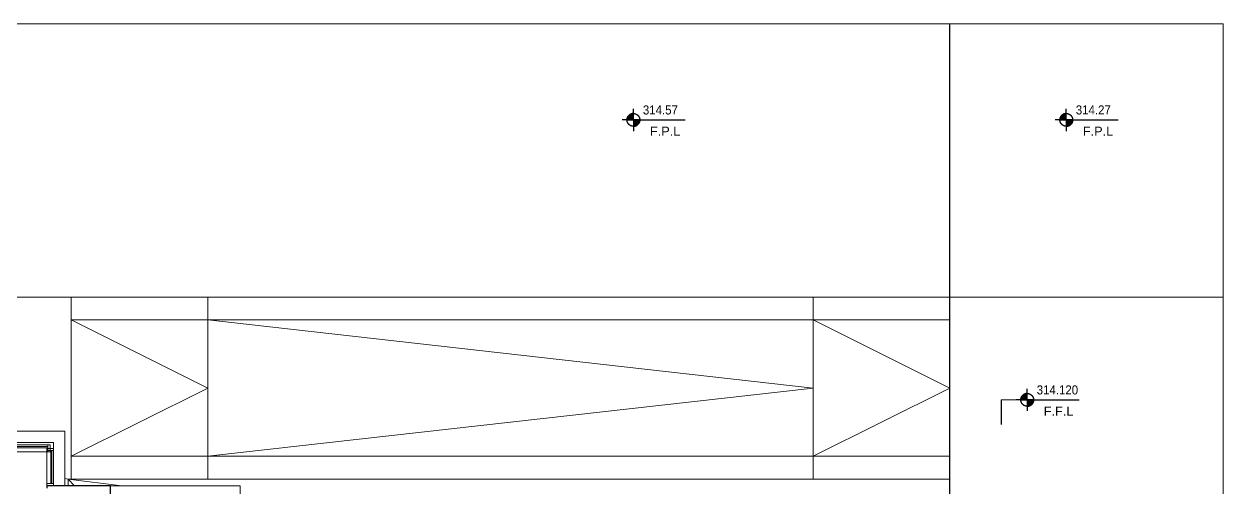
# Model space of a CAD drawing. Header units: millimetres. Extents: x -967280 to 3852, y 2833 to 1955156.
# Drawn here: x -933746 to -907411, y 652941 to 663116 of the extents above; entities that cross this region are included whole.
import ezdxf

# ---------------------------------------------------------------- set-up
doc = ezdxf.new("R2010")
doc.units = ezdxf.units.MM
doc.header["$LTSCALE"] = 1000
doc.linetypes.add('HRZN_Line-Ptrn-Sold', pattern=[9144001.0, 9144000.0, -1])
for name, color, linetype, lineweight in [('A-ELEV', 1, 'HRZN_Line-Ptrn-Sold', 13), ('A-FLOR-PATT', 1, 'Continuous', 13), ('A-SYMB-LEVEL', 7, 'Continuous', 13), ('A-WALL', 8, 'HRZN_Line-Ptrn-Sold', 50), ('A-WIN', 4, 'Continuous', 13)]:
    doc.layers.add(name, color=color, linetype=linetype, lineweight=lineweight)
doc.layers.add('ARCH', color=8, linetype='Continuous')
doc.styles.add('Arial', font='arial.ttf', dxfattribs={"height": 317.5})
doc.styles.add('Arial_1', font='arial.ttf', dxfattribs={"width": 0.9, "height": 200})

# ---------------------------------------------------------------- blocks, each defined once
blk = doc.blocks.new('Glazed Panel - Glazed Panel-3681215-GROUND FLOOR FFL_1_')
at = {"layer": 'A-WIN', "lineweight": 18}
for p, q in [((362, -13), (-362, -13)), ((-362, -13), (-362, -38)), ((-362, -38), (362, -38)), ((-362, -38), (362, -38)), ((362, -38), (362, -13))]:
    blk.add_line(p, q, dxfattribs=at)
blk = doc.blocks.new('Rectangular Mullion - DAE_Mlon-rect-Gnrc-3660099-GROUND FLOOR FFL_1_')
at = {"layer": 'A-ELEV', "linetype": 'Continuous'}
for p, q in [((26950, 26425), (26950, 25700)), ((27100, 26425), (27100, 25700))]:
    blk.add_line(p, q, dxfattribs=at)
blk = doc.blocks.new('Rectangular Mullion - DAE_Mlon-rect-Gnrc-3675597-GROUND FLOOR FFL_1_')
at = {"layer": 'A-WIN', "lineweight": 18}
for p, q in [((-50, 75), (0, 75)), ((-50, -75), (-50, 75)), ((0, 75), (0, -75)), ((0, -75), (-50, -75))]:
    blk.add_line(p, q, dxfattribs=at)
blk = doc.blocks.new('Rectangular Mullion - DAE_Mlon-rect-Gnrc-3675598-GROUND FLOOR FFL_1_')
at = {"layer": 'A-WIN', "lineweight": 18}
for p, q in [((0, 75), (-50, 75)), ((-50, 75), (-50, -75)), ((0, -75), (0, 75)), ((-50, -75), (0, -75))]:
    blk.add_line(p, q, dxfattribs=at)
blk = doc.blocks.new('Glazed Panel - Glazed Panel-3675594-GROUND FLOOR FFL_1_')
at = {"layer": 'A-WIN', "lineweight": 18}
for p, q in [((588, -13), (-588, -13)), ((-588, -13), (-588, -38)), ((-588, -38), (588, -38)), ((-588, -38), (588, -38)), ((588, -38), (588, -13))]:
    blk.add_line(p, q, dxfattribs=at)
blk = doc.blocks.new('Rectangular Mullion - DAE_Mlon-rect-Gnrc-3622844-GROUND FLOOR FFL_1_')
at = {"layer": 'A-ELEV', "linetype": 'Continuous'}
for p, q in [((44025, 20850), (45200, 20850)), ((44025, 20700), (45200, 20700))]:
    blk.add_line(p, q, dxfattribs=at)
blk = doc.blocks.new('Spot Elevations - TOS-3783376-LAYOUT')
at = {"layer": 'A-SYMB-LEVEL'}
h = blk.add_hatch(color=256, dxfattribs=at)
edge = h.paths.add_edge_path()
edge.add_line((0, 0), (-1.4, 0))
edge.add_arc((0, 0), 1.4, 90, 180, ccw=False)
edge.add_line((0, 1.4), (0, 0))
h = blk.add_hatch(color=256, dxfattribs=at)
edge = h.paths.add_edge_path()
edge.add_line((0, 0), (1.4, 0))
edge.add_arc((0, 0), 1.4, 270, 360, ccw=False)
edge.add_line((0, -1.4), (0, 0))
at = {"layer": 'A-SYMB-LEVEL', "linetype": 'HRZN_Line-Ptrn-Sold', "lineweight": 25}
for p, q in [((-1.4, 0), (-2.44, 0)), ((-1.4, 0), (0, 0)), ((0, 1.4), (0, 2.44)), ((0, 0), (0, 1.4)), ((0, 0), (0, -1.4)), ((1.4, 0), (0, 0)), ((0, -1.4), (0, -2.44)), ((1.4, 0), (11.4, 0))]:
    blk.add_line(p, q, dxfattribs=at)
blk.add_circle((0, 0), 1.4, dxfattribs=at)
for start, end in [(90, 180), (270, 360)]:
    blk.add_arc((0, 0), 1.4, start, end, dxfattribs=at)
blk = doc.blocks.new('A$C1e5dc022')
at = {"color": 4}
blk.add_line((54559, -8259.8), (54559, -8801.8), dxfattribs=at)
at = {"layer": 'A-ELEV', "color": 4}
for p, q in [((34135, -10000), (34135, -6000)), ((37135, -6500), (50435, -8000)), ((50435, -6500), (53435, -8000)), ((50435, -8000), (37135, -9500)), ((53435, -8000), (50435, -9500)), ((31200, -8950), (34000, -8950)), ((34000, -8950), (34000, -10150)), ((33750, -9200), (31200, -9200)), ((33750, -9325), (33750, -9200)), ((35000, -10150), (37850, -10150)), ((37850, -10150), (37850, -11350))]:
    blk.add_line(p, q, dxfattribs=at)
at = {"layer": 'A-FLOR-PATT', "color": 4}
for p, q in [((6000, 0), (53435, 0)), ((53435, 0), (59435, 0)), ((59435, 0), (59435, -45000)), ((53435, -6000), (6000, -6000)), ((37135, -10000), (37135, -6000)), ((56928.4, -6000), (53435, -6000)), ((53435, -6000), (53435, -10000)), ((53435, -6500), (34135, -6500)), ((34135, -6500), (37135, -8000)), ((37135, -8000), (34135, -9500)), ((34135, -9500), (53435, -9500)), ((34071.6, -10000), (50248.3, -10000)), ((53435, -10000), (50248.3, -10000))]:
    blk.add_line(p, q, dxfattribs=at)
at = {"layer": 'A-FLOR-PATT', "color": 4, "lineweight": 30}
blk.add_line((53435, -45000), (53435, 0), dxfattribs=at)
at = {"layer": 'A-FLOR-PATT', "color": 4, "lineweight": 18}
for p, q in [((50435, -6000), (50435, -10000)), ((59435, -6000), (56928.4, -6000)), ((34000, -9989.8), (34071.6, -10000)), ((34071.6, -10150), (34071.6, -10000)), ((34208.2, -10150), (34071.6, -10000)), ((34071.6, -10000), (35248.6, -10150))]:
    blk.add_line(p, q, dxfattribs=at)
at = {"layer": 'A-SYMB-LEVEL', "color": 4}
for p, q in [((46249.4, -2107.9), (46563.7, -2107.9)), ((46563.7, -2107.9), (46485.2, -2107.9)), ((55757.4, -2107.9), (56071.7, -2107.9)), ((56071.7, -2107.9), (55993.2, -2107.9)), ((54559, -8259.8), (55134.5, -8259.8))]:
    blk.add_line(p, q, dxfattribs=at)
at = {"layer": 'A-WALL', "color": 4, "lineweight": 25}
for p, q in [((35000, -10150), (33600, -10150)), ((33600, -10150), (33600, -10200)), ((35000, -10400), (35000, -10150))]:
    blk.add_line(p, q, dxfattribs=at)
at = {"layer": 'A-ELEV', "color": 4, "linetype": 'Continuous'}
for name, p in [('Rectangular Mullion - DAE_Mlon-rect-Gnrc-3622844-GROUND FLOOR FFL_1_', (-11575, -30100)), ('Rectangular Mullion - DAE_Mlon-rect-Gnrc-3660099-GROUND FLOOR FFL_1_', (6650, -35800)), ('Rectangular Mullion - DAE_Mlon-rect-Gnrc-3675598-GROUND FLOOR FFL_1_', (33675, -9325))]:
    blk.add_blockref(name, p, dxfattribs=at)
at = {"layer": 'A-ELEV', "color": 4, "linetype": 'Continuous', "extrusion": (0, 0, -1), "rotation": 90}
blk.add_blockref('Rectangular Mullion - DAE_Mlon-rect-Gnrc-3675597-GROUND FLOOR FFL_1_', (-33675, -9325), dxfattribs=at)
at = {"layer": 'A-ELEV', "color": 4, "linetype": 'Continuous', "rotation": 270}
blk.add_blockref('Rectangular Mullion - DAE_Mlon-rect-Gnrc-3675598-GROUND FLOOR FFL_1_', (33675, -10150), dxfattribs=at)
at = {"layer": 'A-SYMB-LEVEL', "color": 4, "linetype": 'HRZN_Line-Ptrn-Sold', "lineweight": 25, "xscale": 99.99999999999993, "yscale": 99.99999999999993, "zscale": 99.99999999999993}
for p in [(46485.2, -2107.9), (55993.2, -2107.9), (55134.5, -8259.8)]:
    blk.add_blockref('Spot Elevations - TOS-3783376-LAYOUT', p, dxfattribs=at)
at = {"layer": 'A-WIN', "color": 4}
for name, p, rotation in [('Glazed Panel - Glazed Panel-3675594-GROUND FLOOR FFL_1_', (33037.5, -9325), 180), ('Glazed Panel - Glazed Panel-3681215-GROUND FLOOR FFL_1_', (33675, -9737.5), 90)]:
    blk.add_blockref(name, p, dxfattribs=dict(at, rotation=rotation))
at = {"layer": 'A-SYMB-LEVEL', "color": 4, "char_height": 200, "width": 721.519, "attachment_point": 1, "style": 'Arial'}
for s, insert in [('F.P.L', (46847.9, -2256.8)), ('F.P.L', (56355.9, -2256.8)), ('F.F.L', (55497.2, -8408.6))]:
    blk.add_mtext(s, dxfattribs=dict(at, insert=insert))
at = {"layer": 'A-SYMB-LEVEL', "color": 4, "char_height": 200, "width": 1023.482, "attachment_point": 1, "line_spacing_factor": 0.941778, "style": 'Arial_1', "bg_fill": 3, "box_fill_scale": 1.25, "bg_fill_color": 256, "bg_fill_true_color": 13158600, "bg_fill_transparency": 0}
for s, insert in [('314.57', (46693.7, -1788.9)), ('314.27', (56201.7, -1788.9)), ('314.120', (55343, -7940.7))]:
    blk.add_mtext(s, dxfattribs=dict(at, insert=insert))

msp = doc.modelspace()

# ---------------------------------------------------------------- block references
at = {"layer": 'ARCH', "lineweight": 106, "ltscale": 30}
msp.add_blockref('A$C1e5dc022', (-966846.1, 663116.2), dxfattribs=at)

doc.saveas('drawing.dxf')
